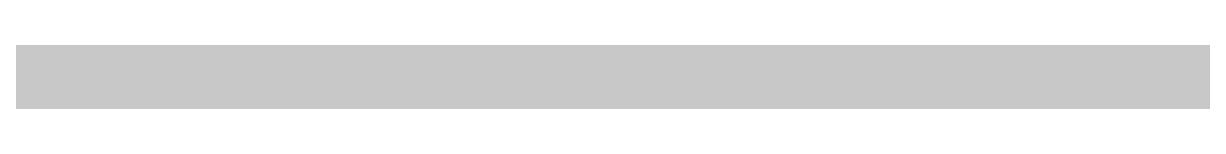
# Model space of a CAD drawing. Header units: inches. Extents: x -14.1 to 26.4, y -2.7 to 26.9.
# Drawn here: x 13.12 to 15.93, y 2.479 to 2.631 of the extents above; entities that cross this region are included whole.
import ezdxf

# ---------------------------------------------------------------- set-up
doc = ezdxf.new("R2010")
doc.units = ezdxf.units.IN
doc.layers.add('Top Overlay', color=2, linetype='Continuous')

# ---------------------------------------------------------------- blocks, each defined once
blk = doc.blocks.new('USB4155_03_C_5')
at = {"layer": 'Top Overlay'}
blk.add_lwpolyline([(-4.399940399999999, 1.34989062, 0.15199868, 0.15199868, 0), (-4.399940399999999, -14.15010378, 0.15199868, 0.15199868, 0)], format="xyseb", dxfattribs=at)

msp = doc.modelspace()

# ---------------------------------------------------------------- block references
at = {"rotation": 90}
msp.add_blockref('USB4155_03_C_5', (11.39282202, 6.955028), dxfattribs=at)

doc.saveas('drawing.dxf')
